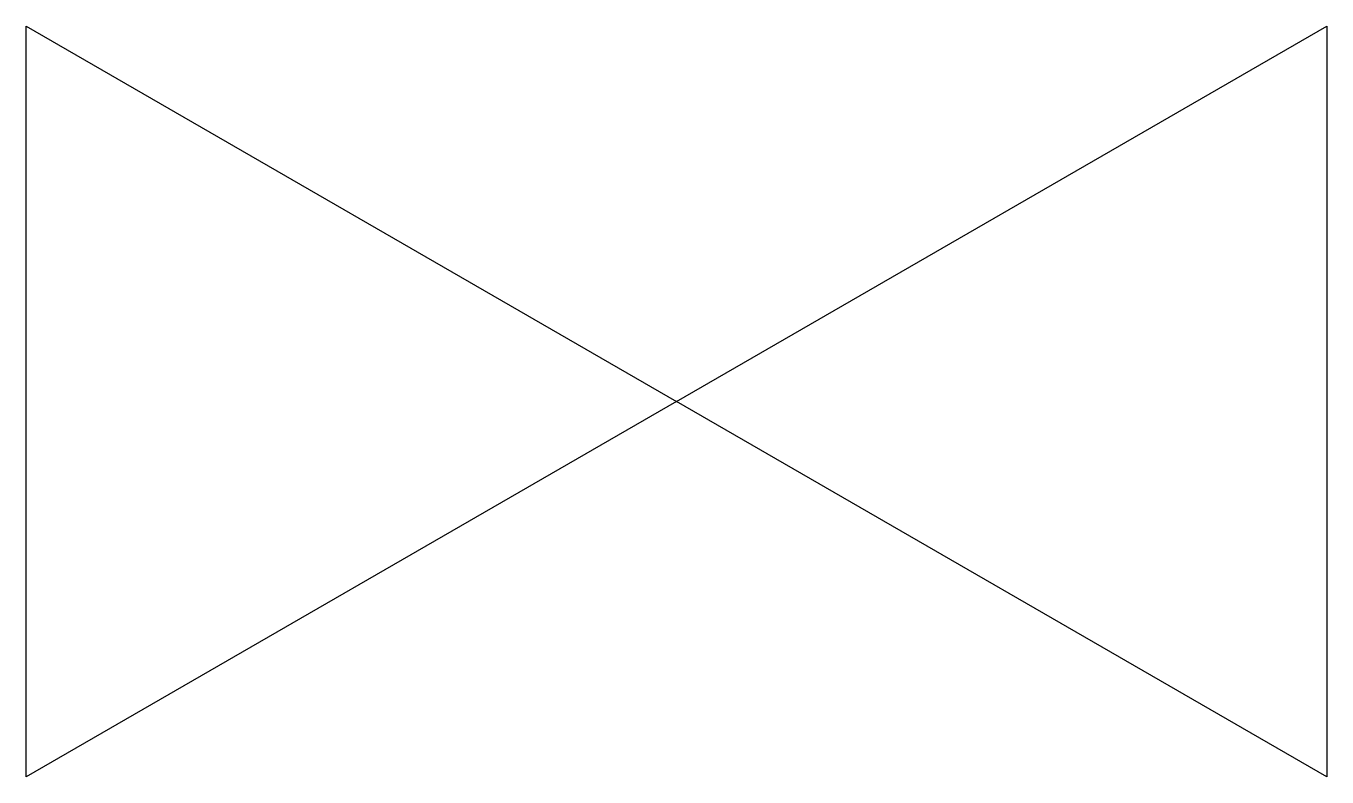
# Model space of a CAD drawing. Header units: millimetres. Extents: x 310.9 to 362.9, y 191.9 to 221.9.
import ezdxf

# ---------------------------------------------------------------- set-up
doc = ezdxf.new("R2010")
doc.units = ezdxf.units.MM
doc.layers.add('010', color=4, linetype='Continuous')

msp = doc.modelspace()

# ---------------------------------------------------------------- linework, layer by layer
at = {"layer": '010'}
msp.add_lwpolyline([(310.939, 191.947), (310.939, 221.947), (336.919, 206.947), (362.9, 221.947), (362.9, 191.947), (336.919, 206.947)], close=True, dxfattribs=at)

doc.saveas('drawing.dxf')
